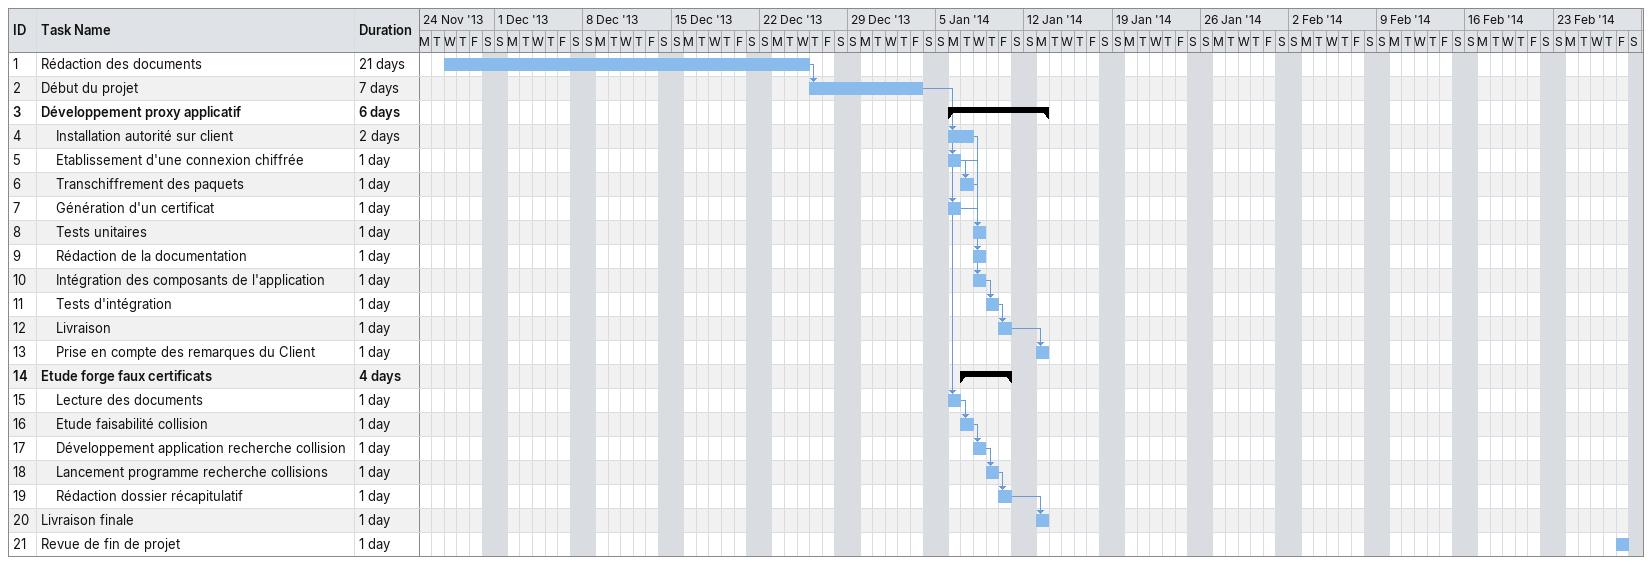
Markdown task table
| ID | Level | Task | Duration | Start | Finish | Predecessors |
|---|---|---|---|---|---|---|
| 1 | 1 | Rédaction des documents | 21d | 2013-11-27 | 2013-12-25 |  |
| 2 | 1 | Début du projet | 7d | 2013-12-26 | 2014-01-03 | 1 |
| 3 | 1 | **Développement proxy applicatif** | 6d | 2014-01-06 | 2014-01-13 |  |
| 4 | 2 | Installation autorité sur client | 2d | 2014-01-06 | 2014-01-07 | 2 |
| 5 | 2 | Etablissement d'une connexion chiffrée | 1d | 2014-01-06 | 2014-01-06 | 2 |
| 6 | 2 | Transchiffrement des paquets | 1d | 2014-01-07 | 2014-01-07 | 5 |
| 7 | 2 | Génération d'un certificat | 1d | 2014-01-06 | 2014-01-06 | 2 |
| 8 | 2 | Tests unitaires | 1d | 2014-01-08 | 2014-01-08 | 4, 5, 6, 7 |
| 9 | 2 | Rédaction de la documentation | 1d | 2014-01-08 | 2014-01-08 | 4 |
| 10 | 2 | Intégration des composants de l'application | 1d | 2014-01-08 | 2014-01-08 | 4 |
| 11 | 2 | Tests d'intégration | 1d | 2014-01-09 | 2014-01-09 | 10 |
| 12 | 2 | Livraison | 1d | 2014-01-10 | 2014-01-10 | 11 |
| 13 | 2 | Prise en compte des remarques du Client | 1d | 2014-01-13 | 2014-01-13 | 12 |
| 14 | 1 | **Etude forge faux certificats** | 4d | 2014-01-07 | 2014-01-10 |  |
| 15 | 2 | Lecture des documents | 1d | 2014-01-06 | 2014-01-06 | 2 |
| 16 | 2 | Etude faisabilité collision | 1d | 2014-01-07 | 2014-01-07 | 15 |
| 17 | 2 | Développement application recherche collision | 1d | 2014-01-08 | 2014-01-08 | 16 |
| 18 | 2 | Lancement programme recherche collisions | 1d | 2014-01-09 | 2014-01-09 | 17 |
| 19 | 2 | Rédaction dossier récapitulatif | 1d | 2014-01-10 | 2014-01-10 | 18 |
| 20 | 1 | Livraison finale | 1d | 2014-01-13 | 2014-01-13 | 19 |
| 21 | 1 | Revue de fin de projet | 1d | 2014-02-28 | 2014-02-28 |  |
